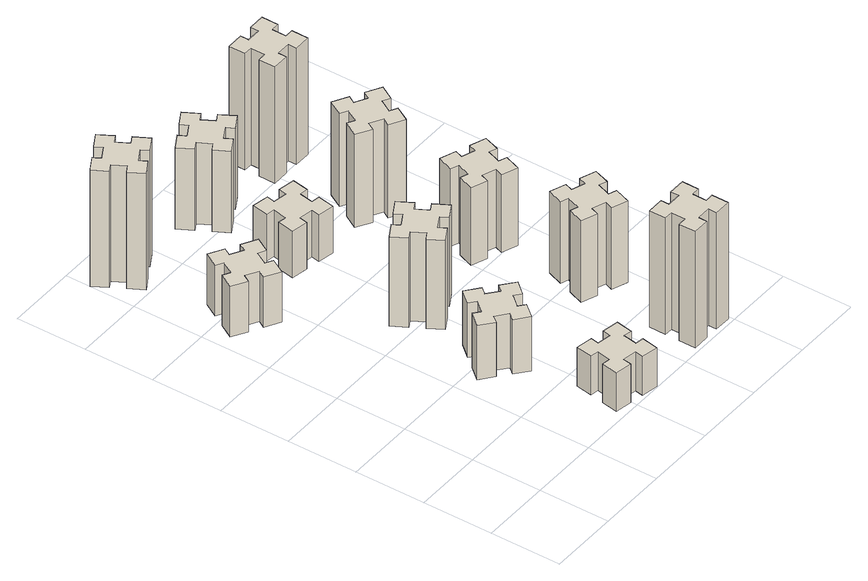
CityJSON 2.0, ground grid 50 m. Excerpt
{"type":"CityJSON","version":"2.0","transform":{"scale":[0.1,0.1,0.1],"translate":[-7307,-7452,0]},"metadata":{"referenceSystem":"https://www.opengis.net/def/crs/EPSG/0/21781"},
"CityObjects":{
"building1":{"type":"Building","attributes":{"class":"1000","function":"1000","usage":"1000","yearOfConstruction":2016,"roofType":"1000","measuredHeight":39,"storeysAboveGround":30,"storeysBelowGround":0},"geometry":[{"type":"Solid","lod":"1","boundaries":[[[[0,1,2,3,4,5,6,7,8,9,10,11,12,13,14,15,16,17,18,19]],[[17,16,20,21]],[[16,15,22,20]],[[15,14,23,22]],[[14,13,24,23]],[[13,12,25,24]],[[12,11,26,25]],[[11,10,27,26]],[[10,9,28,27]],[[9,8,29,28]],[[8,7,30,29]],[[7,6,31,30]],[[6,5,32,31]],[[5,4,33,32]],[[4,3,34,33]],[[3,2,35,34]],[[2,1,36,35]],[[1,0,37,36]],[[0,19,38,37]],[[19,18,39,38]],[[18,17,21,39]],[[24,25,26,27,28,29,30,31,32,33,34,35,36,37,38,39,21,20,22,23]]]]}]},
"building2":{"type":"Building","attributes":{"class":"1000","function":"1000","usage":"1000","yearOfConstruction":2016,"roofType":"1000","measuredHeight":30,"storeysAboveGround":30,"storeysBelowGround":0},"geometry":[{"type":"Solid","lod":"1","boundaries":[[[[40,41,42,43,44,45,46,47,48,49,50,51,52,53,54,55,56,57,58,59]],[[57,56,60,61]],[[56,55,62,60]],[[55,54,63,62]],[[54,53,64,63]],[[53,52,65,64]],[[52,51,66,65]],[[51,50,67,66]],[[50,49,68,67]],[[49,48,69,68]],[[48,47,70,69]],[[47,46,71,70]],[[46,45,72,71]],[[45,44,73,72]],[[44,43,74,73]],[[43,42,75,74]],[[42,41,76,75]],[[41,40,77,76]],[[40,59,78,77]],[[59,58,79,78]],[[58,57,61,79]],[[64,65,66,67,68,69,70,71,72,73,74,75,76,77,78,79,61,60,62,63]]]]}]},
"building3":{"type":"Building","attributes":{"class":"1000","function":"1000","usage":"1000","yearOfConstruction":2016,"roofType":"1000","measuredHeight":42,"storeysAboveGround":30,"storeysBelowGround":0},"geometry":[{"type":"Solid","lod":"1","boundaries":[[[[80,81,82,83,84,85,86,87,88,89,90,91,92,93,94,95,96,97,98,99]],[[97,96,100,101]],[[96,95,102,100]],[[95,94,103,102]],[[94,93,104,103]],[[93,92,105,104]],[[92,91,106,105]],[[91,90,107,106]],[[90,89,108,107]],[[89,88,109,108]],[[88,87,110,109]],[[87,86,111,110]],[[86,85,112,111]],[[85,84,113,112]],[[84,83,114,113]],[[83,82,115,114]],[[82,81,116,115]],[[81,80,117,116]],[[80,99,118,117]],[[99,98,119,118]],[[98,97,101,119]],[[104,105,106,107,108,109,110,111,112,113,114,115,116,117,118,119,101,100,102,103]]]]}]},
"building4":{"type":"Building","attributes":{"class":"1000","function":"1000","usage":"1000","yearOfConstruction":2016,"roofType":"1000","measuredHeight":90,"storeysAboveGround":30,"storeysBelowGround":0},"geometry":[{"type":"Solid","lod":"1","boundaries":[[[[120,121,122,123,124,125,126,127,128,129,130,131,132,133,134,135,136,137,138,139]],[[137,136,140,141]],[[136,135,142,140]],[[135,134,143,142]],[[134,133,144,143]],[[133,132,145,144]],[[132,131,146,145]],[[131,130,147,146]],[[130,129,148,147]],[[129,128,149,148]],[[128,127,150,149]],[[127,126,151,150]],[[126,125,152,151]],[[125,124,153,152]],[[124,123,154,153]],[[123,122,155,154]],[[122,121,156,155]],[[121,120,157,156]],[[120,139,158,157]],[[139,138,159,158]],[[138,137,141,159]],[[144,145,146,147,148,149,150,151,152,153,154,155,156,157,158,159,141,140,142,143]]]]}]},
"building5":{"type":"Building","attributes":{"class":"1000","function":"1000","usage":"1000","yearOfConstruction":2016,"roofType":"1000","measuredHeight":69,"storeysAboveGround":30,"storeysBelowGround":0},"geometry":[{"type":"Solid","lod":"1","boundaries":[[[[160,161,162,163,164,165,166,167,168,169,170,171,172,173,174,175,176,177,178,179]],[[177,176,180,181]],[[176,175,182,180]],[[175,174,183,182]],[[174,173,184,183]],[[173,172,185,184]],[[172,171,186,185]],[[171,170,187,186]],[[170,169,188,187]],[[169,168,189,188]],[[168,167,190,189]],[[167,166,191,190]],[[166,165,192,191]],[[165,164,193,192]],[[164,163,194,193]],[[163,162,195,194]],[[162,161,196,195]],[[161,160,197,196]],[[160,179,198,197]],[[179,178,199,198]],[[178,177,181,199]],[[184,185,186,187,188,189,190,191,192,193,194,195,196,197,198,199,181,180,182,183]]]]}]},
"building6":{"type":"Building","attributes":{"class":"1000","function":"1000","usage":"1000","yearOfConstruction":2016,"roofType":"1000","measuredHeight":36,"storeysAboveGround":30,"storeysBelowGround":0},"geometry":[{"type":"Solid","lod":"1","boundaries":[[[[200,201,202,203,204,205,206,207,208,209,210,211,212,213,214,215,216,217,218,219]],[[217,216,220,221]],[[216,215,222,220]],[[215,214,223,222]],[[214,213,224,223]],[[213,212,225,224]],[[212,211,226,225]],[[211,210,227,226]],[[210,209,228,227]],[[209,208,229,228]],[[208,207,230,229]],[[207,206,231,230]],[[206,205,232,231]],[[205,204,233,232]],[[204,203,234,233]],[[203,202,235,234]],[[202,201,236,235]],[[201,200,237,236]],[[200,219,238,237]],[[219,218,239,238]],[[218,217,221,239]],[[224,225,226,227,228,229,230,231,232,233,234,235,236,237,238,239,221,220,222,223]]]]}]},
"building7":{"type":"Building","attributes":{"class":"1000","function":"1000","usage":"1000","yearOfConstruction":2016,"roofType":"1000","measuredHeight":90,"storeysAboveGround":30,"storeysBelowGround":0},"geometry":[{"type":"Solid","lod":"1","boundaries":[[[[240,241,242,243,244,245,246,247,248,249,250,251,252,253,254,255,256,257,258,259]],[[257,256,260,261]],[[256,255,262,260]],[[255,254,263,262]],[[254,253,264,263]],[[253,252,265,264]],[[252,251,266,265]],[[251,250,267,266]],[[250,249,268,267]],[[249,248,269,268]],[[248,247,270,269]],[[247,246,271,270]],[[246,245,272,271]],[[245,244,273,272]],[[244,243,274,273]],[[243,242,275,274]],[[242,241,276,275]],[[241,240,277,276]],[[240,259,278,277]],[[259,258,279,278]],[[258,257,261,279]],[[264,265,266,267,268,269,270,271,272,273,274,275,276,277,278,279,261,260,262,263]]]]}]},
"building8":{"type":"Building","attributes":{"class":"1000","function":"1000","usage":"1000","yearOfConstruction":2016,"roofType":"1000","measuredHeight":63,"storeysAboveGround":30,"storeysBelowGround":0},"geometry":[{"type":"Solid","lod":"1","boundaries":[[[[280,281,282,283,284,285,286,287,288,289,290,291,292,293,294,295,296,297,298,299]],[[297,296,300,301]],[[296,295,302,300]],[[295,294,303,302]],[[294,293,304,303]],[[293,292,305,304]],[[292,291,306,305]],[[291,290,307,306]],[[290,289,308,307]],[[289,288,309,308]],[[288,287,310,309]],[[287,286,311,310]],[[286,285,312,311]],[[285,284,313,312]],[[284,283,314,313]],[[283,282,315,314]],[[282,281,316,315]],[[281,280,317,316]],[[280,299,318,317]],[[299,298,319,318]],[[298,297,301,319]],[[304,305,306,307,308,309,310,311,312,313,314,315,316,317,318,319,301,300,302,303]]]]}]},
"building9":{"type":"Building","attributes":{"class":"1000","function":"1000","usage":"1000","yearOfConstruction":2016,"roofType":"1000","measuredHeight":63,"storeysAboveGround":30,"storeysBelowGround":0},"geometry":[{"type":"Solid","lod":"1","boundaries":[[[[320,321,322,323,324,325,326,327,328,329,330,331,332,333,334,335,336,337,338,339]],[[337,336,340,341]],[[336,335,342,340]],[[335,334,343,342]],[[334,333,344,343]],[[333,332,345,344]],[[332,331,346,345]],[[331,330,347,346]],[[330,329,348,347]],[[329,328,349,348]],[[328,327,350,349]],[[327,326,351,350]],[[326,325,352,351]],[[325,324,353,352]],[[324,323,354,353]],[[323,322,355,354]],[[322,321,356,355]],[[321,320,357,356]],[[320,339,358,357]],[[339,338,359,358]],[[338,337,341,359]],[[344,345,346,347,348,349,350,351,352,353,354,355,356,357,358,359,341,340,342,343]]]]}]},
"building10":{"type":"Building","attributes":{"class":"1000","function":"1000","usage":"1000","yearOfConstruction":2016,"roofType":"1000","measuredHeight":60,"storeysAboveGround":30,"storeysBelowGround":0},"geometry":[{"type":"Solid","lod":"1","boundaries":[[[[360,361,362,363,364,365,366,367,368,369,370,371,372,373,374,375,376,377,378,379]],[[377,376,380,381]],[[376,375,382,380]],[[375,374,383,382]],[[374,373,384,383]],[[373,372,385,384]],[[372,371,386,385]],[[371,370,387,386]],[[370,369,388,387]],[[369,368,389,388]],[[368,367,390,389]],[[367,366,391,390]],[[366,365,392,391]],[[365,364,393,392]],[[364,363,394,393]],[[363,362,395,394]],[[362,361,396,395]],[[361,360,397,396]],[[360,379,398,397]],[[379,378,399,398]],[[378,377,381,399]],[[384,385,386,387,388,389,390,391,392,393,394,395,396,397,398,399,381,380,382,383]]]]}]},
"building11":{"type":"Building","attributes":{"class":"1000","function":"1000","usage":"1000","yearOfConstruction":2016,"roofType":"1000","measuredHeight":72,"storeysAboveGround":30,"storeysBelowGround":0},"geometry":[{"type":"Solid","lod":"1","boundaries":[[[[400,401,402,403,404,405,406,407,408,409,410,411,412,413,414,415,416,417,418,419]],[[417,416,420,421]],[[416,415,422,420]],[[415,414,423,422]],[[414,413,424,423]],[[413,412,425,424]],[[412,411,426,425]],[[411,410,427,426]],[[410,409,428,427]],[[409,408,429,428]],[[408,407,430,429]],[[407,406,431,430]],[[406,405,432,431]],[[405,404,433,432]],[[404,403,434,433]],[[403,402,435,434]],[[402,401,436,435]],[[401,400,437,436]],[[400,419,438,437]],[[419,418,439,438]],[[418,417,421,439]],[[424,425,426,427,428,429,430,431,432,433,434,435,436,437,438,439,421,420,422,423]]]]}]},
"building12":{"type":"Building","attributes":{"class":"1000","function":"1000","usage":"1000","yearOfConstruction":2016,"roofType":"1000","measuredHeight":90,"storeysAboveGround":30,"storeysBelowGround":0},"geometry":[{"type":"Solid","lod":"1","boundaries":[[[[440,441,442,443,444,445,446,447,448,449,450,451,452,453,454,455,456,457,458,459]],[[457,456,460,461]],[[456,455,462,460]],[[455,454,463,462]],[[454,453,464,463]],[[453,452,465,464]],[[452,451,466,465]],[[451,450,467,466]],[[450,449,468,467]],[[449,448,469,468]],[[448,447,470,469]],[[447,446,471,470]],[[446,445,472,471]],[[445,444,473,472]],[[444,443,474,473]],[[443,442,475,474]],[[442,441,476,475]],[[441,440,477,476]],[[440,459,478,477]],[[459,458,479,478]],[[458,457,461,479]],[[464,465,466,467,468,469,470,471,472,473,474,475,476,477,478,479,461,460,462,463]]]]}]}
},
"vertices":[
[406,2327,0],[456,2414,0],[508,2384,0],[568,2488,0],[464,2548,0],[434,2496,0],[347,2546,0],[377,2598,0],[273,2658,0],[213,2554,0],[265,2524,0],[215,2437,0],[163,2467,0],[103,2363,0],[207,2303,0],[237,2355,0],[324,2305,0],[294,2253,0],[398,2193,0],[458,2297,0],[324,2305,390],[294,2253,390],[237,2355,390],[207,2303,390],[103,2363,390],[163,2467,390],[215,2437,390],[265,2524,390],[213,2554,390],[273,2658,390],[377,2598,390],[347,2546,390],[434,2496,390],[464,2548,390],[568,2488,390],[508,2384,390],[456,2414,390],[406,2327,390],[458,2297,390],[398,2193,390],
[976,274,0],[958,175,0],[899,186,0],[878,67,0],[997,47,0],[1007,106,0],[1105,88,0],[1095,29,0],[1213,8,0],[1234,127,0],[1175,137,0],[1192,235,0],[1251,225,0],[1272,343,0],[1154,364,0],[1144,305,0],[1045,322,0],[1056,381,0],[937,402,0],[917,284,0],[1045,322,300],[1056,381,300],[1144,305,300],[1154,364,300],[1272,343,300],[1251,225,300],[1192,235,300],[1175,137,300],[1234,127,300],[1213,8,300],[1095,29,300],[1105,88,300],[1007,106,300],[997,47,300],[878,67,300],[899,186,300],[958,175,300],[976,274,300],[917,284,300],[937,402,300],
[927,836,0],[992,913,0],[1038,874,0],[1115,966,0],[1023,1043,0],[984,997,0],[908,1062,0],[946,1108,0],[854,1185,0],[777,1093,0],[823,1054,0],[759,978,0],[713,1016,0],[636,924,0],[728,847,0],[766,893,0],[843,829,0],[804,783,0],[896,706,0],[973,798,0],[843,829,420],[804,783,420],[766,893,420],[728,847,420],[636,924,420],[713,1016,420],[759,978,420],[823,1054,420],[777,1093,420],[854,1185,420],[946,1108,420],[908,1062,420],[984,997,420],[1023,1043,420],[1115,966,420],[1038,874,420],[992,913,420],[927,836,420],[973,798,420],[896,706,420],
[224,3386,0],[137,3336,0],[107,3388,0],[3,3328,0],[63,3224,0],[115,3254,0],[165,3167,0],[113,3137,0],[173,3033,0],[277,3093,0],[247,3145,0],[334,3195,0],[364,3143,0],[468,3203,0],[408,3307,0],[356,3277,0],[306,3364,0],[358,3394,0],[298,3498,0],[194,3438,0],[306,3364,900],[358,3394,900],[356,3277,900],[408,3307,900],[468,3203,900],[364,3143,900],[334,3195,900],[247,3145,900],[277,3093,900],[173,3033,900],[113,3137,900],[165,3167,900],[115,3254,900],[63,3224,900],[3,3328,900],[107,3388,900],[137,3336,900],[224,3386,900],[194,3438,900],[298,3498,900],
[855,1574,0],[905,1487,0],[853,1457,0],[913,1353,0],[1017,1413,0],[987,1465,0],[1074,1515,0],[1104,1463,0],[1208,1523,0],[1148,1627,0],[1096,1597,0],[1046,1684,0],[1098,1714,0],[1038,1818,0],[934,1758,0],[964,1706,0],[877,1656,0],[847,1708,0],[743,1648,0],[803,1544,0],[877,1656,690],[847,1708,690],[964,1706,690],[934,1758,690],[1038,1818,690],[1098,1714,690],[1046,1684,690],[1096,1597,690],[1148,1627,690],[1208,1523,690],[1104,1463,690],[1074,1515,690],[987,1465,690],[1017,1413,690],[913,1353,690],[853,1457,690],[905,1487,690],[855,1574,690],[803,1544,690],[743,1648,690],
[1044,2625,0],[945,2642,0],[956,2701,0],[837,2722,0],[817,2604,0],[876,2594,0],[858,2495,0],[799,2506,0],[778,2387,0],[897,2367,0],[907,2426,0],[1005,2408,0],[995,2349,0],[1113,2328,0],[1134,2447,0],[1075,2457,0],[1092,2555,0],[1151,2545,0],[1172,2663,0],[1054,2684,0],[1092,2555,360],[1151,2545,360],[1075,2457,360],[1134,2447,360],[1113,2328,360],[995,2349,360],[1005,2408,360],[907,2426,360],[897,2367,360],[778,2387,360],[799,2506,360],[858,2495,360],[876,2594,360],[817,2604,360],[837,2722,360],[956,2701,360],[945,2642,360],[1044,2625,360],[1054,2684,360],[1172,2663,360],
[1705,255,0],[1705,155,0],[1645,155,0],[1645,35,0],[1765,35,0],[1765,95,0],[1865,95,0],[1865,35,0],[1985,35,0],[1985,155,0],[1925,155,0],[1925,255,0],[1985,255,0],[1985,375,0],[1865,375,0],[1865,315,0],[1765,315,0],[1765,375,0],[1645,375,0],[1645,255,0],[1765,315,900],[1765,375,900],[1865,315,900],[1865,375,900],[1985,375,900],[1985,255,900],[1925,255,900],[1925,155,900],[1985,155,900],[1985,35,900],[1865,35,900],[1865,95,900],[1765,95,900],[1765,35,900],[1645,35,900],[1645,155,900],[1705,155,900],[1705,255,900],[1645,255,900],[1645,375,900],
[1096,3177,0],[1046,3264,0],[1098,3294,0],[1038,3398,0],[934,3338,0],[964,3286,0],[877,3236,0],[847,3288,0],[743,3228,0],[803,3124,0],[855,3154,0],[905,3067,0],[853,3037,0],[913,2933,0],[1017,2993,0],[987,3045,0],[1074,3095,0],[1104,3043,0],[1208,3103,0],[1148,3207,0],[1074,3095,630],[1104,3043,630],[987,3045,630],[1017,2993,630],[913,2933,630],[853,3037,630],[905,3067,630],[855,3154,630],[803,3124,630],[743,3228,630],[847,3288,630],[877,3236,630],[964,3286,630],[934,3338,630],[1038,3398,630],[1098,3294,630],[1046,3264,630],[1096,3177,630],[1148,3207,630],[1208,3103,630],
[1731,859,0],[1825,825,0],[1804,769,0],[1917,727,0],[1958,840,0],[1902,861,0],[1936,955,0],[1992,934,0],[2033,1047,0],[1920,1088,0],[1900,1032,0],[1806,1066,0],[1827,1122,0],[1714,1163,0],[1673,1050,0],[1729,1030,0],[1695,936,0],[1639,957,0],[1597,844,0],[1710,803,0],[1695,936,630],[1639,957,630],[1729,1030,630],[1673,1050,630],[1714,1163,630],[1827,1122,630],[1806,1066,630],[1900,1032,630],[1920,1088,630],[2033,1047,630],[1992,934,630],[1936,955,630],[1902,861,630],[1958,840,630],[1917,727,630],[1804,769,630],[1825,825,630],[1731,859,630],[1710,803,630],[1597,844,630],
[1802,1601,0],[1836,1695,0],[1892,1674,0],[1933,1787,0],[1820,1828,0],[1800,1772,0],[1706,1806,0],[1727,1862,0],[1614,1903,0],[1573,1790,0],[1629,1770,0],[1595,1676,0],[1539,1697,0],[1497,1584,0],[1610,1543,0],[1631,1599,0],[1725,1565,0],[1704,1509,0],[1817,1467,0],[1858,1580,0],[1725,1565,600],[1704,1509,600],[1631,1599,600],[1610,1543,600],[1497,1584,600],[1539,1697,600],[1595,1676,600],[1629,1770,600],[1573,1790,600],[1614,1903,600],[1727,1862,600],[1706,1806,600],[1800,1772,600],[1820,1828,600],[1933,1787,600],[1892,1674,600],[1836,1695,600],[1802,1601,600],[1858,1580,600],[1817,1467,600],
[1545,2524,0],[1495,2437,0],[1443,2467,0],[1383,2363,0],[1487,2303,0],[1517,2355,0],[1604,2305,0],[1574,2253,0],[1678,2193,0],[1738,2297,0],[1686,2327,0],[1736,2414,0],[1788,2384,0],[1848,2488,0],[1744,2548,0],[1714,2496,0],[1627,2546,0],[1657,2598,0],[1553,2658,0],[1493,2554,0],[1627,2546,720],[1657,2598,720],[1714,2496,720],[1744,2548,720],[1848,2488,720],[1788,2384,720],[1736,2414,720],[1686,2327,720],[1738,2297,720],[1678,2193,720],[1574,2253,720],[1604,2305,720],[1517,2355,720],[1487,2303,720],[1383,2363,720],[1443,2467,720],[1495,2437,720],[1545,2524,720],[1493,2554,720],[1553,2658,720],
[1565,3055,0],[1665,3055,0],[1665,2995,0],[1785,2995,0],[1785,3115,0],[1725,3115,0],[1725,3215,0],[1785,3215,0],[1785,3335,0],[1665,3335,0],[1665,3275,0],[1565,3275,0],[1565,3335,0],[1445,3335,0],[1445,3215,0],[1505,3215,0],[1505,3115,0],[1445,3115,0],[1445,2995,0],[1565,2995,0],[1505,3115,900],[1445,3115,900],[1505,3215,900],[1445,3215,900],[1445,3335,900],[1565,3335,900],[1565,3275,900],[1665,3275,900],[1665,3335,900],[1785,3335,900],[1785,3215,900],[1725,3215,900],[1725,3115,900],[1785,3115,900],[1785,2995,900],[1665,2995,900],[1665,3055,900],[1565,3055,900],[1565,2995,900],[1445,2995,900]
]}
